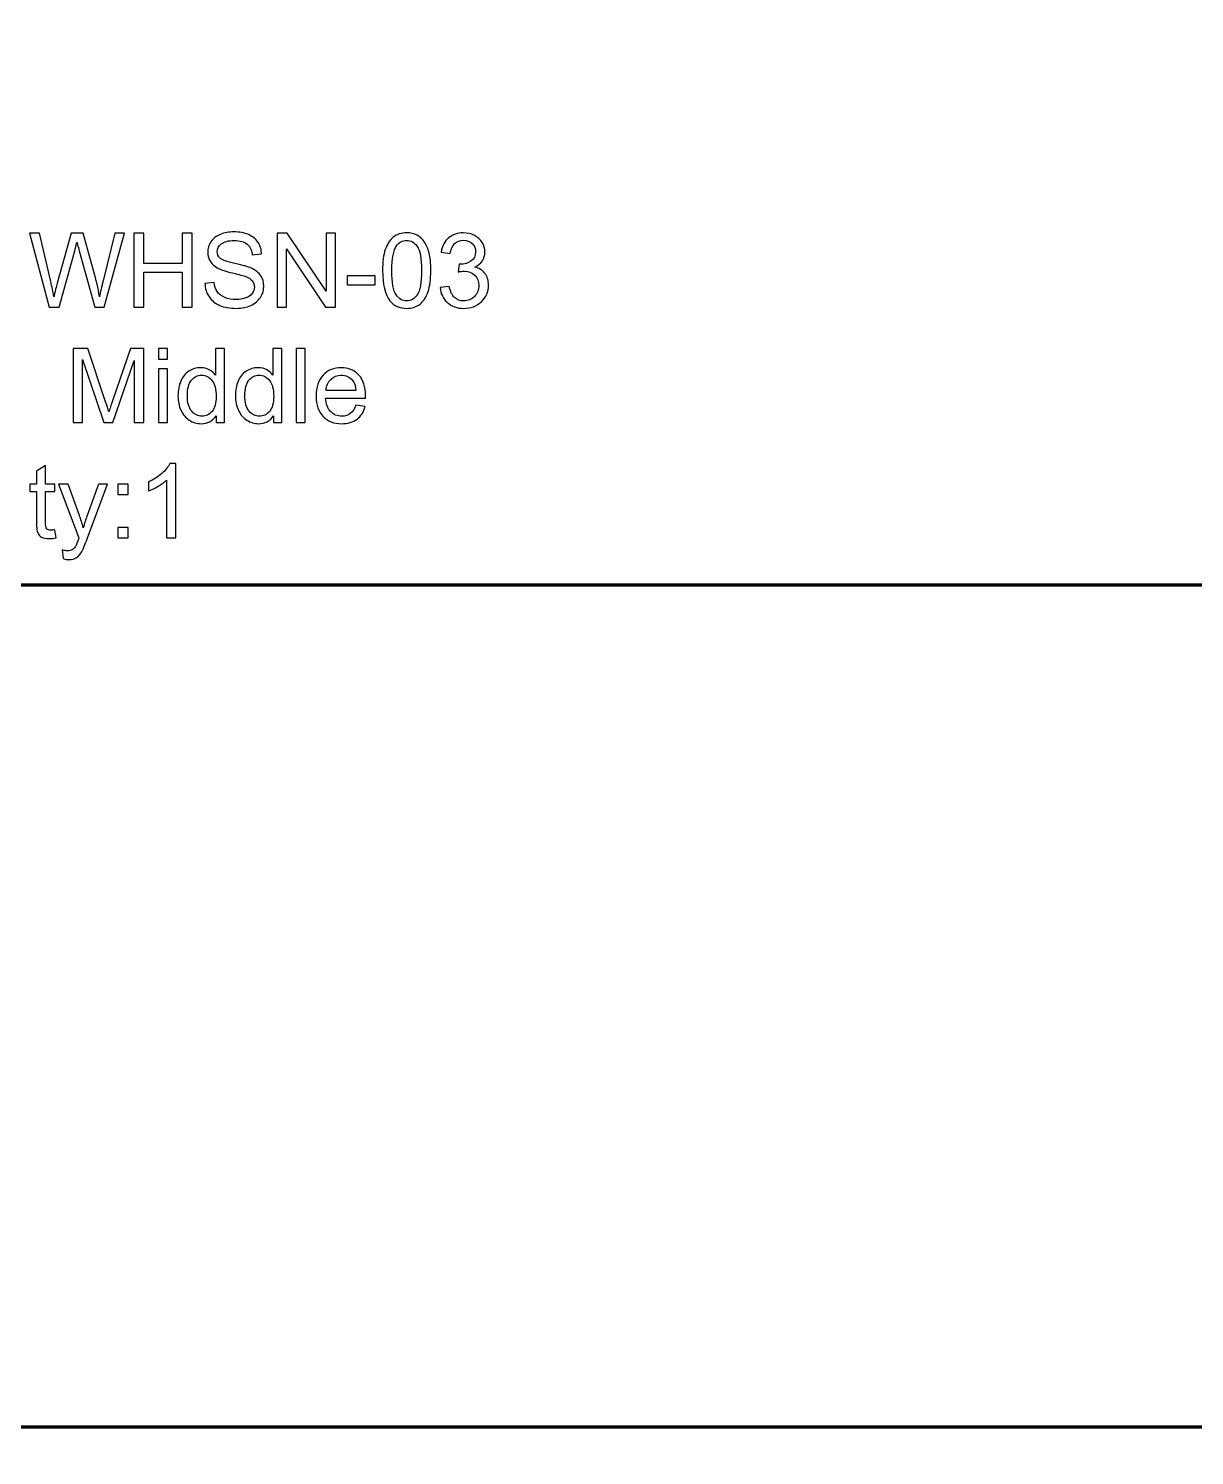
# Model space of a CAD drawing. Header units: centimetres. Extents: x -14.3 to 14.3, y -10 to 9.9.
# Drawn here: x 3.127 to 7.108, y -5.135 to -0.261 of the extents above; entities that cross this region are included whole.
import ezdxf

# ---------------------------------------------------------------- set-up
doc = ezdxf.new("R2010")
doc.units = ezdxf.units.CM
doc.header["$MEASUREMENT"] = 0
doc.layers.add('Layer 1', color=7, linetype='Continuous')

msp = doc.modelspace()

# ---------------------------------------------------------------- linework, layer by layer
at = {"layer": 'Layer 1', "color": 250, "lineweight": 70}
for points, knots in [([(-14.3, -9), (-14.3, -9), (-14.3, 8.9), (-14.3, 8.9), (-14.3, 8.9), (-14.3, 9.45219), (-13.85219, 9.9), (-13.3, 9.9), (-13.3, 9.9), (-13.3, 9.9), (13.3, 9.9), (13.3, 9.9), (13.3, 9.9), (13.85219, 9.9), (14.3, 9.45219), (14.3, 8.9), (14.3, 8.9), (14.3, 8.9), (14.3, -9), (14.3, -9), (14.3, -9), (14.3, -9.55219), (13.85219, -10), (13.3, -10), (13.3, -10), (13.3, -10), (-13.3, -10), (-13.3, -10), (-13.3, -10), (-13.85219, -10), (-14.3, -9.55219), (-14.3, -9)], [0, 0, 0, 0, 0.125, 0.125, 0.125, 0.125, 0.25, 0.25, 0.25, 0.25, 0.375, 0.375, 0.375, 0.375, 0.5, 0.5, 0.5, 0.5, 0.625, 0.625, 0.625, 0.625, 0.75, 0.75, 0.75, 0.75, 0.875, 0.875, 0.875, 0.875, 1, 1, 1, 1]), ([(1.66666, -5.03749), (1.66666, -5.03749), (1.66666, -2.66249), (1.66666, -2.66249), (1.66666, -2.66249), (1.66666, -2.38639), (1.89056, -2.16249), (2.16666, -2.16249), (2.16666, -2.16249), (2.16666, -2.16249), (12.16664, -2.16249), (12.16664, -2.16249), (12.16664, -2.16249), (12.44274, -2.16249), (12.66664, -2.38639), (12.66664, -2.66249), (12.66664, -2.66249), (12.66664, -2.66249), (12.66664, -5.03749), (12.66664, -5.03749), (12.66664, -5.03749), (12.66664, -5.03749), (1.66666, -5.03749), (1.66666, -5.03749)], [0, 0, 0, 0, 0.1666667, 0.1666667, 0.1666667, 0.1666667, 0.3333333, 0.3333333, 0.3333333, 0.3333333, 0.5, 0.5, 0.5, 0.5, 0.6666667, 0.6666667, 0.6666667, 0.6666667, 0.8333333, 0.8333333, 0.8333333, 0.8333333, 1, 1, 1, 1])]:
    msp.add_open_spline(points, degree=3, knots=knots, dxfattribs=at)
at = {"layer": 'Layer 1', "color": 186}
for points, knots in [([(3.19741, -1.21287), (3.19741, -1.21287), (3.13038, -0.96034), (3.13038, -0.96034), (3.13038, -0.96034), (3.13038, -0.96034), (3.16466, -0.96034), (3.16466, -0.96034), (3.16466, -0.96034), (3.16466, -0.96034), (3.20311, -1.12585), (3.20311, -1.12585), (3.20311, -1.12585), (3.20723, -1.1432), (3.21076, -1.16042), (3.21376, -1.17753), (3.21376, -1.17753), (3.22022, -1.15055), (3.22399, -1.13502), (3.22516, -1.13085), (3.22516, -1.13085), (3.22516, -1.13085), (3.2732, -0.96034), (3.2732, -0.96034), (3.2732, -0.96034), (3.2732, -0.96034), (3.31353, -0.96034), (3.31353, -0.96034), (3.31353, -0.96034), (3.31353, -0.96034), (3.34969, -1.08816), (3.34969, -1.08816), (3.34969, -1.08816), (3.35875, -1.11985), (3.36527, -1.14966), (3.36933, -1.17753), (3.36933, -1.17753), (3.37251, -1.1616), (3.37674, -1.14325), (3.38191, -1.12262), (3.38191, -1.12262), (3.38191, -1.12262), (3.42148, -0.96034), (3.42148, -0.96034), (3.42148, -0.96034), (3.42148, -0.96034), (3.45512, -0.96034), (3.45512, -0.96034), (3.45512, -0.96034), (3.45512, -0.96034), (3.38585, -1.21287), (3.38585, -1.21287), (3.38585, -1.21287), (3.38585, -1.21287), (3.35363, -1.21287), (3.35363, -1.21287), (3.35363, -1.21287), (3.35363, -1.21287), (3.30042, -1.02049), (3.30042, -1.02049), (3.30042, -1.02049), (3.29595, -1.00438), (3.29331, -0.9945), (3.29248, -0.99085), (3.29248, -0.99085), (3.28984, -1.00244), (3.28737, -1.01231), (3.28508, -1.02049), (3.28508, -1.02049), (3.28508, -1.02049), (3.23151, -1.21287), (3.23151, -1.21287), (3.23151, -1.21287), (3.23151, -1.21287), (3.19741, -1.21287), (3.19741, -1.21287)], [0, 0, 0, 0, 0.0526316, 0.0526316, 0.0526316, 0.0526316, 0.1052632, 0.1052632, 0.1052632, 0.1052632, 0.1578947, 0.1578947, 0.1578947, 0.1578947, 0.2105263, 0.2105263, 0.2105263, 0.2105263, 0.2631579, 0.2631579, 0.2631579, 0.2631579, 0.3157895, 0.3157895, 0.3157895, 0.3157895, 0.3684211, 0.3684211, 0.3684211, 0.3684211, 0.4210526, 0.4210526, 0.4210526, 0.4210526, 0.4736842, 0.4736842, 0.4736842, 0.4736842, 0.5263158, 0.5263158, 0.5263158, 0.5263158, 0.5789474, 0.5789474, 0.5789474, 0.5789474, 0.6315789, 0.6315789, 0.6315789, 0.6315789, 0.6842105, 0.6842105, 0.6842105, 0.6842105, 0.7368421, 0.7368421, 0.7368421, 0.7368421, 0.7894737, 0.7894737, 0.7894737, 0.7894737, 0.8421053, 0.8421053, 0.8421053, 0.8421053, 0.8947368, 0.8947368, 0.8947368, 0.8947368, 0.9473684, 0.9473684, 0.9473684, 0.9473684, 1, 1, 1, 1]), ([(3.48728, -1.21287), (3.48728, -1.21287), (3.48728, -0.96034), (3.48728, -0.96034), (3.48728, -0.96034), (3.48728, -0.96034), (3.52074, -0.96034), (3.52074, -0.96034), (3.52074, -0.96034), (3.52074, -0.96034), (3.52074, -1.06406), (3.52074, -1.06406), (3.52074, -1.06406), (3.52074, -1.06406), (3.65197, -1.06406), (3.65197, -1.06406), (3.65197, -1.06406), (3.65197, -1.06406), (3.65197, -0.96034), (3.65197, -0.96034), (3.65197, -0.96034), (3.65197, -0.96034), (3.68543, -0.96034), (3.68543, -0.96034), (3.68543, -0.96034), (3.68543, -0.96034), (3.68543, -1.21287), (3.68543, -1.21287), (3.68543, -1.21287), (3.68543, -1.21287), (3.65197, -1.21287), (3.65197, -1.21287), (3.65197, -1.21287), (3.65197, -1.21287), (3.65197, -1.09387), (3.65197, -1.09387), (3.65197, -1.09387), (3.65197, -1.09387), (3.52074, -1.09387), (3.52074, -1.09387), (3.52074, -1.09387), (3.52074, -1.09387), (3.52074, -1.21287), (3.52074, -1.21287), (3.52074, -1.21287), (3.52074, -1.21287), (3.48728, -1.21287), (3.48728, -1.21287)], [0, 0, 0, 0, 0.0833333, 0.0833333, 0.0833333, 0.0833333, 0.1666667, 0.1666667, 0.1666667, 0.1666667, 0.25, 0.25, 0.25, 0.25, 0.3333333, 0.3333333, 0.3333333, 0.3333333, 0.4166667, 0.4166667, 0.4166667, 0.4166667, 0.5, 0.5, 0.5, 0.5, 0.5833333, 0.5833333, 0.5833333, 0.5833333, 0.6666667, 0.6666667, 0.6666667, 0.6666667, 0.75, 0.75, 0.75, 0.75, 0.8333333, 0.8333333, 0.8333333, 0.8333333, 0.9166667, 0.9166667, 0.9166667, 0.9166667, 1, 1, 1, 1]), ([(3.72971, -1.13173), (3.72971, -1.13173), (3.76122, -1.12897), (3.76122, -1.12897), (3.76122, -1.12897), (3.76269, -1.14161), (3.76616, -1.15196), (3.77163, -1.16007), (3.77163, -1.16007), (3.7771, -1.16818), (3.78556, -1.17471), (3.79703, -1.17971), (3.79703, -1.17971), (3.80849, -1.18471), (3.82143, -1.18718), (3.83577, -1.18718), (3.83577, -1.18718), (3.84853, -1.18718), (3.85976, -1.18529), (3.86952, -1.18153), (3.86952, -1.18153), (3.87928, -1.17771), (3.88657, -1.17254), (3.89134, -1.16595), (3.89134, -1.16595), (3.8961, -1.15931), (3.89851, -1.15213), (3.89851, -1.14431), (3.89851, -1.14431), (3.89851, -1.13638), (3.89622, -1.1295), (3.89157, -1.12356), (3.89157, -1.12356), (3.88699, -1.11762), (3.8794, -1.11268), (3.86888, -1.10868), (3.86888, -1.10868), (3.86206, -1.10604), (3.84712, -1.10192), (3.8239, -1.09634), (3.8239, -1.09634), (3.80073, -1.09075), (3.78444, -1.08552), (3.77515, -1.08058), (3.77515, -1.08058), (3.7631, -1.07429), (3.75411, -1.06641), (3.74817, -1.05706), (3.74817, -1.05706), (3.74229, -1.04771), (3.73935, -1.03724), (3.73935, -1.0256), (3.73935, -1.0256), (3.73935, -1.0129), (3.74293, -1.00097), (3.75017, -0.98991), (3.75017, -0.98991), (3.7574, -0.9788), (3.76798, -0.97039), (3.78186, -0.96463), (3.78186, -0.96463), (3.79579, -0.95893), (3.8112, -0.95605), (3.82819, -0.95605), (3.82819, -0.95605), (3.84695, -0.95605), (3.86341, -0.95904), (3.87776, -0.9651), (3.87776, -0.9651), (3.89204, -0.9711), (3.90304, -0.97998), (3.91074, -0.99168), (3.91074, -0.99168), (3.91838, -1.00338), (3.92256, -1.01667), (3.92315, -1.03148), (3.92315, -1.03148), (3.92315, -1.03148), (3.8911, -1.03389), (3.8911, -1.03389), (3.8911, -1.03389), (3.88934, -1.01796), (3.88352, -1.00585), (3.87358, -0.99773), (3.87358, -0.99773), (3.86364, -0.98956), (3.849, -0.9855), (3.8296, -0.9855), (3.8296, -0.9855), (3.80937, -0.9855), (3.79468, -0.98921), (3.78539, -0.99662), (3.78539, -0.99662), (3.77615, -1.00402), (3.77151, -1.01296), (3.77151, -1.02337), (3.77151, -1.02337), (3.77151, -1.03248), (3.7748, -1.03995), (3.78133, -1.04577), (3.78133, -1.04577), (3.7878, -1.05165), (3.80455, -1.05765), (3.83172, -1.06376), (3.83172, -1.06376), (3.85888, -1.06994), (3.87752, -1.07529), (3.88763, -1.07987), (3.88763, -1.07987), (3.90233, -1.08669), (3.91321, -1.09528), (3.92021, -1.10562), (3.92021, -1.10562), (3.9272, -1.11603), (3.93067, -1.12803), (3.93067, -1.14155), (3.93067, -1.14155), (3.93067, -1.15501), (3.92685, -1.16766), (3.91915, -1.17953), (3.91915, -1.17953), (3.91145, -1.19141), (3.90039, -1.20064), (3.88599, -1.20728), (3.88599, -1.20728), (3.87158, -1.21387), (3.85535, -1.21716), (3.83736, -1.21716), (3.83736, -1.21716), (3.81449, -1.21716), (3.79532, -1.21387), (3.77992, -1.20717), (3.77992, -1.20717), (3.76445, -1.20052), (3.75234, -1.19053), (3.74352, -1.17712), (3.74352, -1.17712), (3.73476, -1.16377), (3.73012, -1.14861), (3.72971, -1.13173)], [0, 0, 0, 0, 0.0285714, 0.0285714, 0.0285714, 0.0285714, 0.0571429, 0.0571429, 0.0571429, 0.0571429, 0.0857143, 0.0857143, 0.0857143, 0.0857143, 0.1142857, 0.1142857, 0.1142857, 0.1142857, 0.1428571, 0.1428571, 0.1428571, 0.1428571, 0.1714286, 0.1714286, 0.1714286, 0.1714286, 0.2, 0.2, 0.2, 0.2, 0.2285714, 0.2285714, 0.2285714, 0.2285714, 0.2571429, 0.2571429, 0.2571429, 0.2571429, 0.2857143, 0.2857143, 0.2857143, 0.2857143, 0.3142857, 0.3142857, 0.3142857, 0.3142857, 0.3428571, 0.3428571, 0.3428571, 0.3428571, 0.3714286, 0.3714286, 0.3714286, 0.3714286, 0.4, 0.4, 0.4, 0.4, 0.4285714, 0.4285714, 0.4285714, 0.4285714, 0.4571429, 0.4571429, 0.4571429, 0.4571429, 0.4857143, 0.4857143, 0.4857143, 0.4857143, 0.5142857, 0.5142857, 0.5142857, 0.5142857, 0.5428571, 0.5428571, 0.5428571, 0.5428571, 0.5714286, 0.5714286, 0.5714286, 0.5714286, 0.6, 0.6, 0.6, 0.6, 0.6285714, 0.6285714, 0.6285714, 0.6285714, 0.6571429, 0.6571429, 0.6571429, 0.6571429, 0.6857143, 0.6857143, 0.6857143, 0.6857143, 0.7142857, 0.7142857, 0.7142857, 0.7142857, 0.7428571, 0.7428571, 0.7428571, 0.7428571, 0.7714286, 0.7714286, 0.7714286, 0.7714286, 0.8, 0.8, 0.8, 0.8, 0.8285714, 0.8285714, 0.8285714, 0.8285714, 0.8571429, 0.8571429, 0.8571429, 0.8571429, 0.8857143, 0.8857143, 0.8857143, 0.8857143, 0.9142857, 0.9142857, 0.9142857, 0.9142857, 0.9428571, 0.9428571, 0.9428571, 0.9428571, 0.9714286, 0.9714286, 0.9714286, 0.9714286, 1, 1, 1, 1]), ([(3.976, -1.21287), (3.976, -1.21287), (3.976, -0.96034), (3.976, -0.96034), (3.976, -0.96034), (3.976, -0.96034), (4.01028, -0.96034), (4.01028, -0.96034), (4.01028, -0.96034), (4.01028, -0.96034), (4.14292, -1.1586), (4.14292, -1.1586), (4.14292, -1.1586), (4.14292, -1.1586), (4.14292, -0.96034), (4.14292, -0.96034), (4.14292, -0.96034), (4.14292, -0.96034), (4.17497, -0.96034), (4.17497, -0.96034), (4.17497, -0.96034), (4.17497, -0.96034), (4.17497, -1.21287), (4.17497, -1.21287), (4.17497, -1.21287), (4.17497, -1.21287), (4.14069, -1.21287), (4.14069, -1.21287), (4.14069, -1.21287), (4.14069, -1.21287), (4.00804, -1.01443), (4.00804, -1.01443), (4.00804, -1.01443), (4.00804, -1.01443), (4.00804, -1.21287), (4.00804, -1.21287), (4.00804, -1.21287), (4.00804, -1.21287), (3.976, -1.21287), (3.976, -1.21287)], [0, 0, 0, 0, 0.1, 0.1, 0.1, 0.1, 0.2, 0.2, 0.2, 0.2, 0.3, 0.3, 0.3, 0.3, 0.4, 0.4, 0.4, 0.4, 0.5, 0.5, 0.5, 0.5, 0.6, 0.6, 0.6, 0.6, 0.7, 0.7, 0.7, 0.7, 0.8, 0.8, 0.8, 0.8, 0.9, 0.9, 0.9, 0.9, 1, 1, 1, 1]), ([(4.33602, -1.08834), (4.33602, -1.05847), (4.33908, -1.03442), (4.34525, -1.01625), (4.34525, -1.01625), (4.35137, -0.99803), (4.36054, -0.98397), (4.37265, -0.9741), (4.37265, -0.9741), (4.38476, -0.96422), (4.39999, -0.95928), (4.41834, -0.95928), (4.41834, -0.95928), (4.43192, -0.95928), (4.44379, -0.96204), (4.45403, -0.96751), (4.45403, -0.96751), (4.46426, -0.97292), (4.47266, -0.9808), (4.47937, -0.99109), (4.47937, -0.99109), (4.48601, -1.00138), (4.49124, -1.0139), (4.49501, -1.02866), (4.49501, -1.02866), (4.49883, -1.04342), (4.50071, -1.06329), (4.50071, -1.08834), (4.50071, -1.08834), (4.50071, -1.11797), (4.49765, -1.14184), (4.4916, -1.16007), (4.4916, -1.16007), (4.48548, -1.1783), (4.47637, -1.19235), (4.46426, -1.20229), (4.46426, -1.20229), (4.45214, -1.21222), (4.43686, -1.21716), (4.41834, -1.21716), (4.41834, -1.21716), (4.39399, -1.21716), (4.37488, -1.20846), (4.36101, -1.191), (4.36101, -1.191), (4.34437, -1.17001), (4.33602, -1.13573), (4.33602, -1.08834)], [0, 0, 0, 0, 0.0833333, 0.0833333, 0.0833333, 0.0833333, 0.1666667, 0.1666667, 0.1666667, 0.1666667, 0.25, 0.25, 0.25, 0.25, 0.3333333, 0.3333333, 0.3333333, 0.3333333, 0.4166667, 0.4166667, 0.4166667, 0.4166667, 0.5, 0.5, 0.5, 0.5, 0.5833333, 0.5833333, 0.5833333, 0.5833333, 0.6666667, 0.6666667, 0.6666667, 0.6666667, 0.75, 0.75, 0.75, 0.75, 0.8333333, 0.8333333, 0.8333333, 0.8333333, 0.9166667, 0.9166667, 0.9166667, 0.9166667, 1, 1, 1, 1]), ([(4.5324, -1.14619), (4.5324, -1.14619), (4.56338, -1.14208), (4.56338, -1.14208), (4.56338, -1.14208), (4.56697, -1.15966), (4.57303, -1.1723), (4.58155, -1.18006), (4.58155, -1.18006), (4.59014, -1.18782), (4.60054, -1.1917), (4.61283, -1.1917), (4.61283, -1.1917), (4.62741, -1.1917), (4.63976, -1.18665), (4.64981, -1.17653), (4.64981, -1.17653), (4.65981, -1.16642), (4.66487, -1.1539), (4.66487, -1.13896), (4.66487, -1.13896), (4.66487, -1.12473), (4.66022, -1.11297), (4.65093, -1.10374), (4.65093, -1.10374), (4.64158, -1.09451), (4.62976, -1.08987), (4.61542, -1.08987), (4.61542, -1.08987), (4.60954, -1.08987), (4.60225, -1.09104), (4.59355, -1.09334), (4.59355, -1.09334), (4.59355, -1.09334), (4.59701, -1.06611), (4.59701, -1.06611), (4.59701, -1.06611), (4.59907, -1.06635), (4.60072, -1.06647), (4.60201, -1.06647), (4.60201, -1.06647), (4.61518, -1.06647), (4.62706, -1.063), (4.63764, -1.05612), (4.63764, -1.05612), (4.64823, -1.04924), (4.65352, -1.0386), (4.65352, -1.02425), (4.65352, -1.02425), (4.65352, -1.0129), (4.64964, -1.00344), (4.64193, -0.99603), (4.64193, -0.99603), (4.63423, -0.98856), (4.6243, -0.9848), (4.61213, -0.9848), (4.61213, -0.9848), (4.60007, -0.9848), (4.59002, -0.98862), (4.58202, -0.99615), (4.58202, -0.99615), (4.57397, -1.00373), (4.56879, -1.01514), (4.5665, -1.03031), (4.5665, -1.03031), (4.5665, -1.03031), (4.53551, -1.02478), (4.53551, -1.02478), (4.53551, -1.02478), (4.53928, -1.00397), (4.54792, -0.98786), (4.56132, -0.97645), (4.56132, -0.97645), (4.57479, -0.96504), (4.59149, -0.95928), (4.61148, -0.95928), (4.61148, -0.95928), (4.62524, -0.95928), (4.63794, -0.96228), (4.64952, -0.96816), (4.64952, -0.96816), (4.6611, -0.9741), (4.66998, -0.98215), (4.67615, -0.99238), (4.67615, -0.99238), (4.68227, -1.00261), (4.68539, -1.01343), (4.68539, -1.02496), (4.68539, -1.02496), (4.68539, -1.03583), (4.68245, -1.04577), (4.67657, -1.05477), (4.67657, -1.05477), (4.67069, -1.0637), (4.66204, -1.07082), (4.65058, -1.07611), (4.65058, -1.07611), (4.66551, -1.07952), (4.6771, -1.08669), (4.68539, -1.09757), (4.68539, -1.09757), (4.69362, -1.10839), (4.69773, -1.12197), (4.69773, -1.13826), (4.69773, -1.13826), (4.69773, -1.16031), (4.68974, -1.179), (4.67363, -1.19435), (4.67363, -1.19435), (4.65757, -1.20969), (4.63723, -1.21734), (4.61265, -1.21734), (4.61265, -1.21734), (4.59049, -1.21734), (4.57208, -1.21075), (4.55744, -1.19752), (4.55744, -1.19752), (4.5428, -1.18435), (4.53445, -1.16724), (4.5324, -1.14619)], [0, 0, 0, 0, 0.0333333, 0.0333333, 0.0333333, 0.0333333, 0.0666667, 0.0666667, 0.0666667, 0.0666667, 0.1, 0.1, 0.1, 0.1, 0.1333333, 0.1333333, 0.1333333, 0.1333333, 0.1666667, 0.1666667, 0.1666667, 0.1666667, 0.2, 0.2, 0.2, 0.2, 0.2333333, 0.2333333, 0.2333333, 0.2333333, 0.2666667, 0.2666667, 0.2666667, 0.2666667, 0.3, 0.3, 0.3, 0.3, 0.3333333, 0.3333333, 0.3333333, 0.3333333, 0.3666667, 0.3666667, 0.3666667, 0.3666667, 0.4, 0.4, 0.4, 0.4, 0.4333333, 0.4333333, 0.4333333, 0.4333333, 0.4666667, 0.4666667, 0.4666667, 0.4666667, 0.5, 0.5, 0.5, 0.5, 0.5333333, 0.5333333, 0.5333333, 0.5333333, 0.5666667, 0.5666667, 0.5666667, 0.5666667, 0.6, 0.6, 0.6, 0.6, 0.6333333, 0.6333333, 0.6333333, 0.6333333, 0.6666667, 0.6666667, 0.6666667, 0.6666667, 0.7, 0.7, 0.7, 0.7, 0.7333333, 0.7333333, 0.7333333, 0.7333333, 0.7666667, 0.7666667, 0.7666667, 0.7666667, 0.8, 0.8, 0.8, 0.8, 0.8333333, 0.8333333, 0.8333333, 0.8333333, 0.8666667, 0.8666667, 0.8666667, 0.8666667, 0.9, 0.9, 0.9, 0.9, 0.9333333, 0.9333333, 0.9333333, 0.9333333, 0.9666667, 0.9666667, 0.9666667, 0.9666667, 1, 1, 1, 1]), ([(4.36789, -1.08834), (4.36789, -1.12979), (4.37277, -1.15737), (4.38247, -1.17112), (4.38247, -1.17112), (4.39217, -1.18482), (4.40411, -1.1917), (4.41834, -1.1917), (4.41834, -1.1917), (4.43262, -1.1917), (4.44456, -1.18477), (4.45426, -1.17101), (4.45426, -1.17101), (4.46396, -1.15725), (4.46884, -1.12967), (4.46884, -1.08834), (4.46884, -1.08834), (4.46884, -1.04677), (4.46396, -1.01913), (4.45426, -1.00549), (4.45426, -1.00549), (4.44456, -0.99179), (4.43251, -0.98497), (4.41804, -0.98497), (4.41804, -0.98497), (4.40375, -0.98497), (4.39241, -0.99103), (4.38388, -1.00308), (4.38388, -1.00308), (4.37324, -1.01843), (4.36789, -1.04689), (4.36789, -1.08834)], [0, 0, 0, 0, 0.125, 0.125, 0.125, 0.125, 0.25, 0.25, 0.25, 0.25, 0.375, 0.375, 0.375, 0.375, 0.5, 0.5, 0.5, 0.5, 0.625, 0.625, 0.625, 0.625, 0.75, 0.75, 0.75, 0.75, 0.875, 0.875, 0.875, 0.875, 1, 1, 1, 1]), ([(4.21507, -1.13708), (4.21507, -1.13708), (4.21507, -1.10592), (4.21507, -1.10592), (4.21507, -1.10592), (4.21507, -1.10592), (4.31038, -1.10592), (4.31038, -1.10592), (4.31038, -1.10592), (4.31038, -1.10592), (4.31038, -1.13708), (4.31038, -1.13708), (4.31038, -1.13708), (4.31038, -1.13708), (4.21507, -1.13708), (4.21507, -1.13708)], [0, 0, 0, 0, 0.25, 0.25, 0.25, 0.25, 0.5, 0.5, 0.5, 0.5, 0.75, 0.75, 0.75, 0.75, 1, 1, 1, 1]), ([(3.27947, -1.60698), (3.27947, -1.60698), (3.27947, -1.35445), (3.27947, -1.35445), (3.27947, -1.35445), (3.27947, -1.35445), (3.3298, -1.35445), (3.3298, -1.35445), (3.3298, -1.35445), (3.3298, -1.35445), (3.38954, -1.53325), (3.38954, -1.53325), (3.38954, -1.53325), (3.39507, -1.54989), (3.39913, -1.56235), (3.4016, -1.57064), (3.4016, -1.57064), (3.40448, -1.56147), (3.40894, -1.54795), (3.41506, -1.53013), (3.41506, -1.53013), (3.41506, -1.53013), (3.4755, -1.35445), (3.4755, -1.35445), (3.4755, -1.35445), (3.4755, -1.35445), (3.52048, -1.35445), (3.52048, -1.35445), (3.52048, -1.35445), (3.52048, -1.35445), (3.52048, -1.60698), (3.52048, -1.60698), (3.52048, -1.60698), (3.52048, -1.60698), (3.48826, -1.60698), (3.48826, -1.60698), (3.48826, -1.60698), (3.48826, -1.60698), (3.48826, -1.39561), (3.48826, -1.39561), (3.48826, -1.39561), (3.48826, -1.39561), (3.41488, -1.60698), (3.41488, -1.60698), (3.41488, -1.60698), (3.41488, -1.60698), (3.38472, -1.60698), (3.38472, -1.60698), (3.38472, -1.60698), (3.38472, -1.60698), (3.3117, -1.39202), (3.3117, -1.39202), (3.3117, -1.39202), (3.3117, -1.39202), (3.3117, -1.60698), (3.3117, -1.60698), (3.3117, -1.60698), (3.3117, -1.60698), (3.27947, -1.60698), (3.27947, -1.60698)], [0, 0, 0, 0, 0.0666667, 0.0666667, 0.0666667, 0.0666667, 0.1333333, 0.1333333, 0.1333333, 0.1333333, 0.2, 0.2, 0.2, 0.2, 0.2666667, 0.2666667, 0.2666667, 0.2666667, 0.3333333, 0.3333333, 0.3333333, 0.3333333, 0.4, 0.4, 0.4, 0.4, 0.4666667, 0.4666667, 0.4666667, 0.4666667, 0.5333333, 0.5333333, 0.5333333, 0.5333333, 0.6, 0.6, 0.6, 0.6, 0.6666667, 0.6666667, 0.6666667, 0.6666667, 0.7333333, 0.7333333, 0.7333333, 0.7333333, 0.8, 0.8, 0.8, 0.8, 0.8666667, 0.8666667, 0.8666667, 0.8666667, 0.9333333, 0.9333333, 0.9333333, 0.9333333, 1, 1, 1, 1]), ([(3.57058, -1.39014), (3.57058, -1.39014), (3.57058, -1.35445), (3.57058, -1.35445), (3.57058, -1.35445), (3.57058, -1.35445), (3.60163, -1.35445), (3.60163, -1.35445), (3.60163, -1.35445), (3.60163, -1.35445), (3.60163, -1.39014), (3.60163, -1.39014), (3.60163, -1.39014), (3.60163, -1.39014), (3.57058, -1.39014), (3.57058, -1.39014)], [0, 0, 0, 0, 0.25, 0.25, 0.25, 0.25, 0.5, 0.5, 0.5, 0.5, 0.75, 0.75, 0.75, 0.75, 1, 1, 1, 1]), ([(3.7675, -1.60698), (3.7675, -1.60698), (3.7675, -1.58387), (3.7675, -1.58387), (3.7675, -1.58387), (3.75591, -1.60204), (3.73886, -1.6111), (3.71634, -1.6111), (3.71634, -1.6111), (3.70176, -1.6111), (3.68835, -1.6071), (3.67613, -1.59904), (3.67613, -1.59904), (3.6639, -1.59105), (3.65443, -1.57982), (3.64767, -1.56535), (3.64767, -1.56535), (3.64096, -1.55095), (3.63761, -1.53442), (3.63761, -1.51567), (3.63761, -1.51567), (3.63761, -1.49744), (3.64067, -1.48086), (3.64673, -1.46599), (3.64673, -1.46599), (3.65284, -1.45111), (3.66196, -1.4397), (3.67413, -1.43182), (3.67413, -1.43182), (3.6863, -1.42389), (3.69994, -1.41989), (3.71499, -1.41989), (3.71499, -1.41989), (3.72598, -1.41989), (3.7358, -1.42224), (3.74439, -1.42689), (3.74439, -1.42689), (3.75303, -1.43153), (3.76003, -1.43759), (3.76544, -1.44505), (3.76544, -1.44505), (3.76544, -1.44505), (3.76544, -1.35445), (3.76544, -1.35445), (3.76544, -1.35445), (3.76544, -1.35445), (3.79625, -1.35445), (3.79625, -1.35445), (3.79625, -1.35445), (3.79625, -1.35445), (3.79625, -1.60698), (3.79625, -1.60698), (3.79625, -1.60698), (3.79625, -1.60698), (3.7675, -1.60698), (3.7675, -1.60698)], [0, 0, 0, 0, 0.0714286, 0.0714286, 0.0714286, 0.0714286, 0.1428571, 0.1428571, 0.1428571, 0.1428571, 0.2142857, 0.2142857, 0.2142857, 0.2142857, 0.2857143, 0.2857143, 0.2857143, 0.2857143, 0.3571429, 0.3571429, 0.3571429, 0.3571429, 0.4285714, 0.4285714, 0.4285714, 0.4285714, 0.5, 0.5, 0.5, 0.5, 0.5714286, 0.5714286, 0.5714286, 0.5714286, 0.6428571, 0.6428571, 0.6428571, 0.6428571, 0.7142857, 0.7142857, 0.7142857, 0.7142857, 0.7857143, 0.7857143, 0.7857143, 0.7857143, 0.8571429, 0.8571429, 0.8571429, 0.8571429, 0.9285714, 0.9285714, 0.9285714, 0.9285714, 1, 1, 1, 1]), ([(3.9637, -1.60698), (3.9637, -1.60698), (3.9637, -1.58387), (3.9637, -1.58387), (3.9637, -1.58387), (3.95211, -1.60204), (3.93506, -1.6111), (3.91254, -1.6111), (3.91254, -1.6111), (3.89796, -1.6111), (3.88455, -1.6071), (3.87233, -1.59904), (3.87233, -1.59904), (3.8601, -1.59105), (3.85063, -1.57982), (3.84387, -1.56535), (3.84387, -1.56535), (3.83716, -1.55095), (3.83381, -1.53442), (3.83381, -1.51567), (3.83381, -1.51567), (3.83381, -1.49744), (3.83687, -1.48086), (3.84293, -1.46599), (3.84293, -1.46599), (3.84904, -1.45111), (3.85816, -1.4397), (3.87033, -1.43182), (3.87033, -1.43182), (3.8825, -1.42389), (3.89614, -1.41989), (3.91119, -1.41989), (3.91119, -1.41989), (3.92218, -1.41989), (3.932, -1.42224), (3.94059, -1.42689), (3.94059, -1.42689), (3.94923, -1.43153), (3.95623, -1.43759), (3.96164, -1.44505), (3.96164, -1.44505), (3.96164, -1.44505), (3.96164, -1.35445), (3.96164, -1.35445), (3.96164, -1.35445), (3.96164, -1.35445), (3.99245, -1.35445), (3.99245, -1.35445), (3.99245, -1.35445), (3.99245, -1.35445), (3.99245, -1.60698), (3.99245, -1.60698), (3.99245, -1.60698), (3.99245, -1.60698), (3.9637, -1.60698), (3.9637, -1.60698)], [0, 0, 0, 0, 0.0714286, 0.0714286, 0.0714286, 0.0714286, 0.1428571, 0.1428571, 0.1428571, 0.1428571, 0.2142857, 0.2142857, 0.2142857, 0.2142857, 0.2857143, 0.2857143, 0.2857143, 0.2857143, 0.3571429, 0.3571429, 0.3571429, 0.3571429, 0.4285714, 0.4285714, 0.4285714, 0.4285714, 0.5, 0.5, 0.5, 0.5, 0.5714286, 0.5714286, 0.5714286, 0.5714286, 0.6428571, 0.6428571, 0.6428571, 0.6428571, 0.7142857, 0.7142857, 0.7142857, 0.7142857, 0.7857143, 0.7857143, 0.7857143, 0.7857143, 0.8571429, 0.8571429, 0.8571429, 0.8571429, 0.9285714, 0.9285714, 0.9285714, 0.9285714, 1, 1, 1, 1]), ([(4.04054, -1.60698), (4.04054, -1.60698), (4.04054, -1.35445), (4.04054, -1.35445), (4.04054, -1.35445), (4.04054, -1.35445), (4.07152, -1.35445), (4.07152, -1.35445), (4.07152, -1.35445), (4.07152, -1.35445), (4.07152, -1.60698), (4.07152, -1.60698), (4.07152, -1.60698), (4.07152, -1.60698), (4.04054, -1.60698), (4.04054, -1.60698)], [0, 0, 0, 0, 0.25, 0.25, 0.25, 0.25, 0.5, 0.5, 0.5, 0.5, 0.75, 0.75, 0.75, 0.75, 1, 1, 1, 1]), ([(3.57058, -1.60698), (3.57058, -1.60698), (3.57058, -1.42406), (3.57058, -1.42406), (3.57058, -1.42406), (3.57058, -1.42406), (3.60163, -1.42406), (3.60163, -1.42406), (3.60163, -1.42406), (3.60163, -1.42406), (3.60163, -1.60698), (3.60163, -1.60698), (3.60163, -1.60698), (3.60163, -1.60698), (3.57058, -1.60698), (3.57058, -1.60698)], [0, 0, 0, 0, 0.25, 0.25, 0.25, 0.25, 0.5, 0.5, 0.5, 0.5, 0.75, 0.75, 0.75, 0.75, 1, 1, 1, 1]), ([(3.66948, -1.51567), (3.66948, -1.53913), (3.67442, -1.55665), (3.6843, -1.56823), (3.6843, -1.56823), (3.69418, -1.57982), (3.70582, -1.58564), (3.71928, -1.58564), (3.71928, -1.58564), (3.73281, -1.58564), (3.74433, -1.58005), (3.7538, -1.569), (3.7538, -1.569), (3.76326, -1.55794), (3.76802, -1.54101), (3.76802, -1.51826), (3.76802, -1.51826), (3.76802, -1.49321), (3.7632, -1.47486), (3.75356, -1.46316), (3.75356, -1.46316), (3.74392, -1.4514), (3.73204, -1.44558), (3.71787, -1.44558), (3.71787, -1.44558), (3.70411, -1.44558), (3.69259, -1.45123), (3.68336, -1.46246), (3.68336, -1.46246), (3.67413, -1.47369), (3.66948, -1.49144), (3.66948, -1.51567)], [0, 0, 0, 0, 0.125, 0.125, 0.125, 0.125, 0.25, 0.25, 0.25, 0.25, 0.375, 0.375, 0.375, 0.375, 0.5, 0.5, 0.5, 0.5, 0.625, 0.625, 0.625, 0.625, 0.75, 0.75, 0.75, 0.75, 0.875, 0.875, 0.875, 0.875, 1, 1, 1, 1]), ([(3.86568, -1.51567), (3.86568, -1.53913), (3.87062, -1.55665), (3.8805, -1.56823), (3.8805, -1.56823), (3.89038, -1.57982), (3.90202, -1.58564), (3.91548, -1.58564), (3.91548, -1.58564), (3.92901, -1.58564), (3.94053, -1.58005), (3.95, -1.569), (3.95, -1.569), (3.95946, -1.55794), (3.96422, -1.54101), (3.96422, -1.51826), (3.96422, -1.51826), (3.96422, -1.49321), (3.9594, -1.47486), (3.94976, -1.46316), (3.94976, -1.46316), (3.94012, -1.4514), (3.92824, -1.44558), (3.91407, -1.44558), (3.91407, -1.44558), (3.90031, -1.44558), (3.88879, -1.45123), (3.87956, -1.46246), (3.87956, -1.46246), (3.87033, -1.47369), (3.86568, -1.49144), (3.86568, -1.51567)], [0, 0, 0, 0, 0.125, 0.125, 0.125, 0.125, 0.25, 0.25, 0.25, 0.25, 0.375, 0.375, 0.375, 0.375, 0.5, 0.5, 0.5, 0.5, 0.625, 0.625, 0.625, 0.625, 0.75, 0.75, 0.75, 0.75, 0.875, 0.875, 0.875, 0.875, 1, 1, 1, 1]), ([(4.2448, -1.54807), (4.2448, -1.54807), (4.27685, -1.55201), (4.27685, -1.55201), (4.27685, -1.55201), (4.27179, -1.57076), (4.26244, -1.58528), (4.2488, -1.59563), (4.2488, -1.59563), (4.2351, -1.60592), (4.21764, -1.6111), (4.19641, -1.6111), (4.19641, -1.6111), (4.16966, -1.6111), (4.14843, -1.60286), (4.13279, -1.5864), (4.13279, -1.5864), (4.1171, -1.56994), (4.10928, -1.54683), (4.10928, -1.51708), (4.10928, -1.51708), (4.10928, -1.48627), (4.11721, -1.4624), (4.13303, -1.44541), (4.13303, -1.44541), (4.1489, -1.42841), (4.16942, -1.41989), (4.19471, -1.41989), (4.19471, -1.41989), (4.21917, -1.41989), (4.23916, -1.42824), (4.25462, -1.44488), (4.25462, -1.44488), (4.27014, -1.46152), (4.2779, -1.48498), (4.2779, -1.51514), (4.2779, -1.51514), (4.2779, -1.51702), (4.27785, -1.51978), (4.27773, -1.52343), (4.27773, -1.52343), (4.27773, -1.52343), (4.14132, -1.52343), (4.14132, -1.52343), (4.14132, -1.52343), (4.14244, -1.54354), (4.14814, -1.55894), (4.15837, -1.56959), (4.15837, -1.56959), (4.1686, -1.58029), (4.1813, -1.58564), (4.19659, -1.58564), (4.19659, -1.58564), (4.20794, -1.58564), (4.21764, -1.58264), (4.22569, -1.57664), (4.22569, -1.57664), (4.23375, -1.5707), (4.2401, -1.56118), (4.2448, -1.54807)], [0, 0, 0, 0, 0.0666667, 0.0666667, 0.0666667, 0.0666667, 0.1333333, 0.1333333, 0.1333333, 0.1333333, 0.2, 0.2, 0.2, 0.2, 0.2666667, 0.2666667, 0.2666667, 0.2666667, 0.3333333, 0.3333333, 0.3333333, 0.3333333, 0.4, 0.4, 0.4, 0.4, 0.4666667, 0.4666667, 0.4666667, 0.4666667, 0.5333333, 0.5333333, 0.5333333, 0.5333333, 0.6, 0.6, 0.6, 0.6, 0.6666667, 0.6666667, 0.6666667, 0.6666667, 0.7333333, 0.7333333, 0.7333333, 0.7333333, 0.8, 0.8, 0.8, 0.8, 0.8666667, 0.8666667, 0.8666667, 0.8666667, 0.9333333, 0.9333333, 0.9333333, 0.9333333, 1, 1, 1, 1]), ([(4.14302, -1.49791), (4.14302, -1.49791), (4.24515, -1.49791), (4.24515, -1.49791), (4.24515, -1.49791), (4.2438, -1.48257), (4.23986, -1.47098), (4.23345, -1.46334), (4.23345, -1.46334), (4.22358, -1.4514), (4.21076, -1.44541), (4.19506, -1.44541), (4.19506, -1.44541), (4.18083, -1.44541), (4.16884, -1.45017), (4.15913, -1.45969), (4.15913, -1.45969), (4.14943, -1.46922), (4.14408, -1.48198), (4.14302, -1.49791)], [0, 0, 0, 0, 0.2, 0.2, 0.2, 0.2, 0.4, 0.4, 0.4, 0.4, 0.6, 0.6, 0.6, 0.6, 0.8, 0.8, 0.8, 0.8, 1, 1, 1, 1]), ([(3.21689, -1.97334), (3.21689, -1.97334), (3.22136, -2.00074), (3.22136, -2.00074), (3.22136, -2.00074), (3.21266, -2.00256), (3.20484, -2.0035), (3.19796, -2.0035), (3.19796, -2.0035), (3.18667, -2.0035), (3.17797, -2.00174), (3.17173, -1.99815), (3.17173, -1.99815), (3.16556, -1.99462), (3.16121, -1.98992), (3.15868, -1.9841), (3.15868, -1.9841), (3.15615, -1.97834), (3.15486, -1.96611), (3.15486, -1.94753), (3.15486, -1.94753), (3.15486, -1.94753), (3.15486, -1.84228), (3.15486, -1.84228), (3.15486, -1.84228), (3.15486, -1.84228), (3.1321, -1.84228), (3.1321, -1.84228), (3.1321, -1.84228), (3.1321, -1.84228), (3.1321, -1.81817), (3.1321, -1.81817), (3.1321, -1.81817), (3.1321, -1.81817), (3.15486, -1.81817), (3.15486, -1.81817), (3.15486, -1.81817), (3.15486, -1.81817), (3.15486, -1.77284), (3.15486, -1.77284), (3.15486, -1.77284), (3.15486, -1.77284), (3.18573, -1.75426), (3.18573, -1.75426), (3.18573, -1.75426), (3.18573, -1.75426), (3.18573, -1.81817), (3.18573, -1.81817), (3.18573, -1.81817), (3.18573, -1.81817), (3.21689, -1.81817), (3.21689, -1.81817), (3.21689, -1.81817), (3.21689, -1.81817), (3.21689, -1.84228), (3.21689, -1.84228), (3.21689, -1.84228), (3.21689, -1.84228), (3.18573, -1.84228), (3.18573, -1.84228), (3.18573, -1.84228), (3.18573, -1.84228), (3.18573, -1.94923), (3.18573, -1.94923), (3.18573, -1.94923), (3.18573, -1.95811), (3.18626, -1.96375), (3.18731, -1.96628), (3.18731, -1.96628), (3.18843, -1.96881), (3.19019, -1.97081), (3.19266, -1.97234), (3.19266, -1.97234), (3.19513, -1.97381), (3.19866, -1.97457), (3.20325, -1.97457), (3.20325, -1.97457), (3.20672, -1.97457), (3.21124, -1.97416), (3.21689, -1.97334)], [0, 0, 0, 0, 0.05, 0.05, 0.05, 0.05, 0.1, 0.1, 0.1, 0.1, 0.15, 0.15, 0.15, 0.15, 0.2, 0.2, 0.2, 0.2, 0.25, 0.25, 0.25, 0.25, 0.3, 0.3, 0.3, 0.3, 0.35, 0.35, 0.35, 0.35, 0.4, 0.4, 0.4, 0.4, 0.45, 0.45, 0.45, 0.45, 0.5, 0.5, 0.5, 0.5, 0.55, 0.55, 0.55, 0.55, 0.6, 0.6, 0.6, 0.6, 0.65, 0.65, 0.65, 0.65, 0.7, 0.7, 0.7, 0.7, 0.75, 0.75, 0.75, 0.75, 0.8, 0.8, 0.8, 0.8, 0.85, 0.85, 0.85, 0.85, 0.9, 0.9, 0.9, 0.9, 0.95, 0.95, 0.95, 0.95, 1, 1, 1, 1]), ([(3.62975, -2.00109), (3.62975, -2.00109), (3.59876, -2.00109), (3.59876, -2.00109), (3.59876, -2.00109), (3.59876, -2.00109), (3.59876, -1.80353), (3.59876, -1.80353), (3.59876, -1.80353), (3.5913, -1.81065), (3.58154, -1.81776), (3.56943, -1.82488), (3.56943, -1.82488), (3.55725, -1.83199), (3.54638, -1.83734), (3.53673, -1.84087), (3.53673, -1.84087), (3.53673, -1.84087), (3.53673, -1.81094), (3.53673, -1.81094), (3.53673, -1.81094), (3.55408, -1.80277), (3.56925, -1.79289), (3.58224, -1.78131), (3.58224, -1.78131), (3.59518, -1.76967), (3.60441, -1.75844), (3.60982, -1.7475), (3.60982, -1.7475), (3.60982, -1.7475), (3.62975, -1.7475), (3.62975, -1.7475), (3.62975, -1.7475), (3.62975, -1.7475), (3.62975, -2.00109), (3.62975, -2.00109)], [0, 0, 0, 0, 0.1111111, 0.1111111, 0.1111111, 0.1111111, 0.2222222, 0.2222222, 0.2222222, 0.2222222, 0.3333333, 0.3333333, 0.3333333, 0.3333333, 0.4444444, 0.4444444, 0.4444444, 0.4444444, 0.5555556, 0.5555556, 0.5555556, 0.5555556, 0.6666667, 0.6666667, 0.6666667, 0.6666667, 0.7777778, 0.7777778, 0.7777778, 0.7777778, 0.8888889, 0.8888889, 0.8888889, 0.8888889, 1, 1, 1, 1]), ([(3.24581, -2.07153), (3.24581, -2.07153), (3.24234, -2.04242), (3.24234, -2.04242), (3.24234, -2.04242), (3.24916, -2.04425), (3.25504, -2.04519), (3.2601, -2.04519), (3.2601, -2.04519), (3.26698, -2.04519), (3.27251, -2.04401), (3.27662, -2.04172), (3.27662, -2.04172), (3.2808, -2.03943), (3.28415, -2.03625), (3.28679, -2.03208), (3.28679, -2.03208), (3.28879, -2.02902), (3.29191, -2.02132), (3.29626, -2.00903), (3.29626, -2.00903), (3.29685, -2.00726), (3.29779, -2.00479), (3.29902, -2.00144), (3.29902, -2.00144), (3.29902, -2.00144), (3.22964, -1.81817), (3.22964, -1.81817), (3.22964, -1.81817), (3.22964, -1.81817), (3.26304, -1.81817), (3.26304, -1.81817), (3.26304, -1.81817), (3.26304, -1.81817), (3.30114, -1.92407), (3.30114, -1.92407), (3.30114, -1.92407), (3.30602, -1.93753), (3.31049, -1.95164), (3.31437, -1.96646), (3.31437, -1.96646), (3.31796, -1.95223), (3.32219, -1.93835), (3.32713, -1.92477), (3.32713, -1.92477), (3.32713, -1.92477), (3.36623, -1.81817), (3.36623, -1.81817), (3.36623, -1.81817), (3.36623, -1.81817), (3.39721, -1.81817), (3.39721, -1.81817), (3.39721, -1.81817), (3.39721, -1.81817), (3.32766, -2.00421), (3.32766, -2.00421), (3.32766, -2.00421), (3.32019, -2.02431), (3.31437, -2.03813), (3.31025, -2.04572), (3.31025, -2.04572), (3.30473, -2.05595), (3.29844, -2.06341), (3.29132, -2.06818), (3.29132, -2.06818), (3.28415, -2.07294), (3.27568, -2.07535), (3.2658, -2.07535), (3.2658, -2.07535), (3.25981, -2.07535), (3.25316, -2.07406), (3.24581, -2.07153)], [0, 0, 0, 0, 0.0555556, 0.0555556, 0.0555556, 0.0555556, 0.1111111, 0.1111111, 0.1111111, 0.1111111, 0.1666667, 0.1666667, 0.1666667, 0.1666667, 0.2222222, 0.2222222, 0.2222222, 0.2222222, 0.2777778, 0.2777778, 0.2777778, 0.2777778, 0.3333333, 0.3333333, 0.3333333, 0.3333333, 0.3888889, 0.3888889, 0.3888889, 0.3888889, 0.4444444, 0.4444444, 0.4444444, 0.4444444, 0.5, 0.5, 0.5, 0.5, 0.5555556, 0.5555556, 0.5555556, 0.5555556, 0.6111111, 0.6111111, 0.6111111, 0.6111111, 0.6666667, 0.6666667, 0.6666667, 0.6666667, 0.7222222, 0.7222222, 0.7222222, 0.7222222, 0.7777778, 0.7777778, 0.7777778, 0.7777778, 0.8333333, 0.8333333, 0.8333333, 0.8333333, 0.8888889, 0.8888889, 0.8888889, 0.8888889, 0.9444444, 0.9444444, 0.9444444, 0.9444444, 1, 1, 1, 1]), ([(3.4322, -1.85345), (3.4322, -1.85345), (3.4322, -1.81817), (3.4322, -1.81817), (3.4322, -1.81817), (3.4322, -1.81817), (3.46753, -1.81817), (3.46753, -1.81817), (3.46753, -1.81817), (3.46753, -1.81817), (3.46753, -1.85345), (3.46753, -1.85345), (3.46753, -1.85345), (3.46753, -1.85345), (3.4322, -1.85345), (3.4322, -1.85345)], [0, 0, 0, 0, 0.25, 0.25, 0.25, 0.25, 0.5, 0.5, 0.5, 0.5, 0.75, 0.75, 0.75, 0.75, 1, 1, 1, 1]), ([(3.4322, -2.00109), (3.4322, -2.00109), (3.4322, -1.96575), (3.4322, -1.96575), (3.4322, -1.96575), (3.4322, -1.96575), (3.46753, -1.96575), (3.46753, -1.96575), (3.46753, -1.96575), (3.46753, -1.96575), (3.46753, -2.00109), (3.46753, -2.00109), (3.46753, -2.00109), (3.46753, -2.00109), (3.4322, -2.00109), (3.4322, -2.00109)], [0, 0, 0, 0, 0.25, 0.25, 0.25, 0.25, 0.5, 0.5, 0.5, 0.5, 0.75, 0.75, 0.75, 0.75, 1, 1, 1, 1])]:
    msp.add_open_spline(points, degree=3, knots=knots, dxfattribs=at)

doc.saveas('drawing.dxf')
